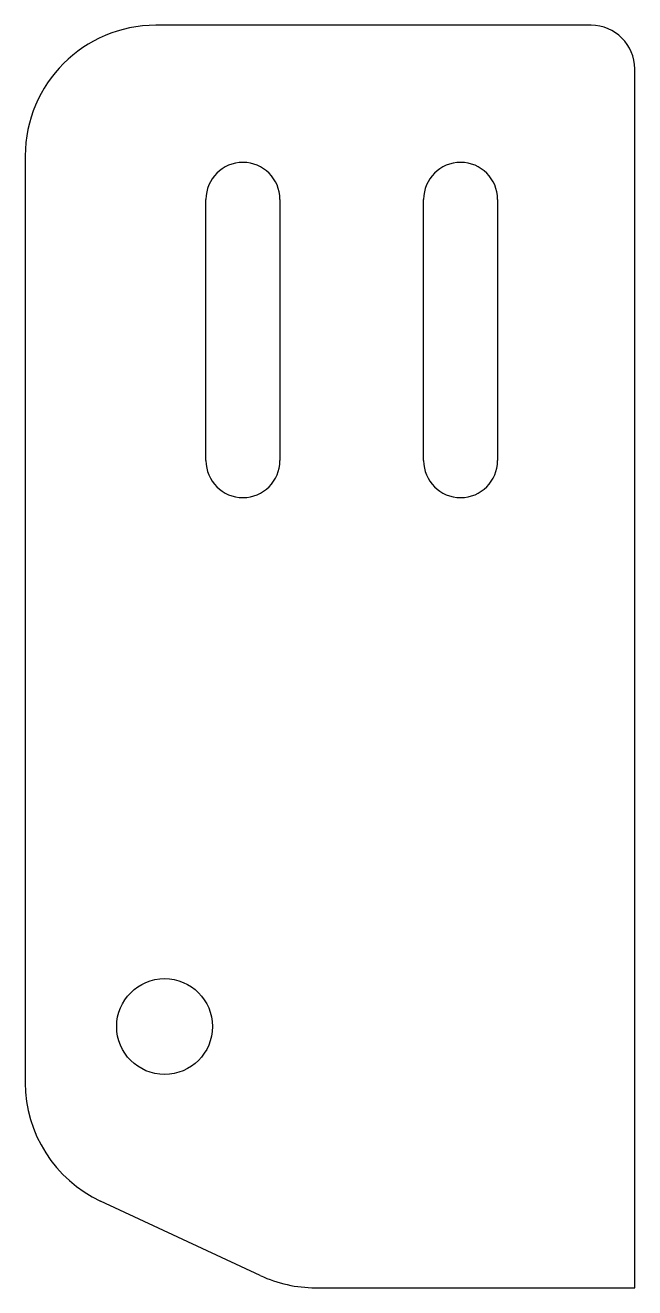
# Model space of a CAD drawing. Header units: millimetres. Extents: x 0 to 70, y -145 to 0.
import ezdxf

# ---------------------------------------------------------------- set-up
doc = ezdxf.new("R2010")
doc.units = ezdxf.units.MM

msp = doc.modelspace()

# ---------------------------------------------------------------- linework, layer by layer
at = {"color": 7, "linetype": 'Continuous', "lineweight": 25}
for p, q in [((65, 0), (15, 0)), ((70, -145), (70, -5)), ((0, -15), (0, -121.45)), ((20.75, -50), (20.75, -20)), ((29.25, -20), (29.25, -50)), ((45.75, -50), (45.75, -20)), ((54.25, -20), (54.25, -50)), ((26.99, -143.59), (8.66, -135.05)), ((33.33, -145), (70, -145))]:
    msp.add_line(p, q, dxfattribs=at)
msp.add_circle((16, -115), 5.5, dxfattribs=at)
for centre, radius, start, end in [((15, -15), 15, 90, 180), ((65, -5), 5, 0, 90), ((25, -20), 4.25, 0, 180), ((50, -20), 4.25, 0, 180), ((25, -50), 4.25, 180, 0), ((50, -50), 4.25, 180, 0), ((15, -121.45), 15, 180, 245), ((33.33, -130), 15, 245, 270)]:
    msp.add_arc(centre, radius, start, end, dxfattribs=at)

doc.saveas('drawing.dxf')
